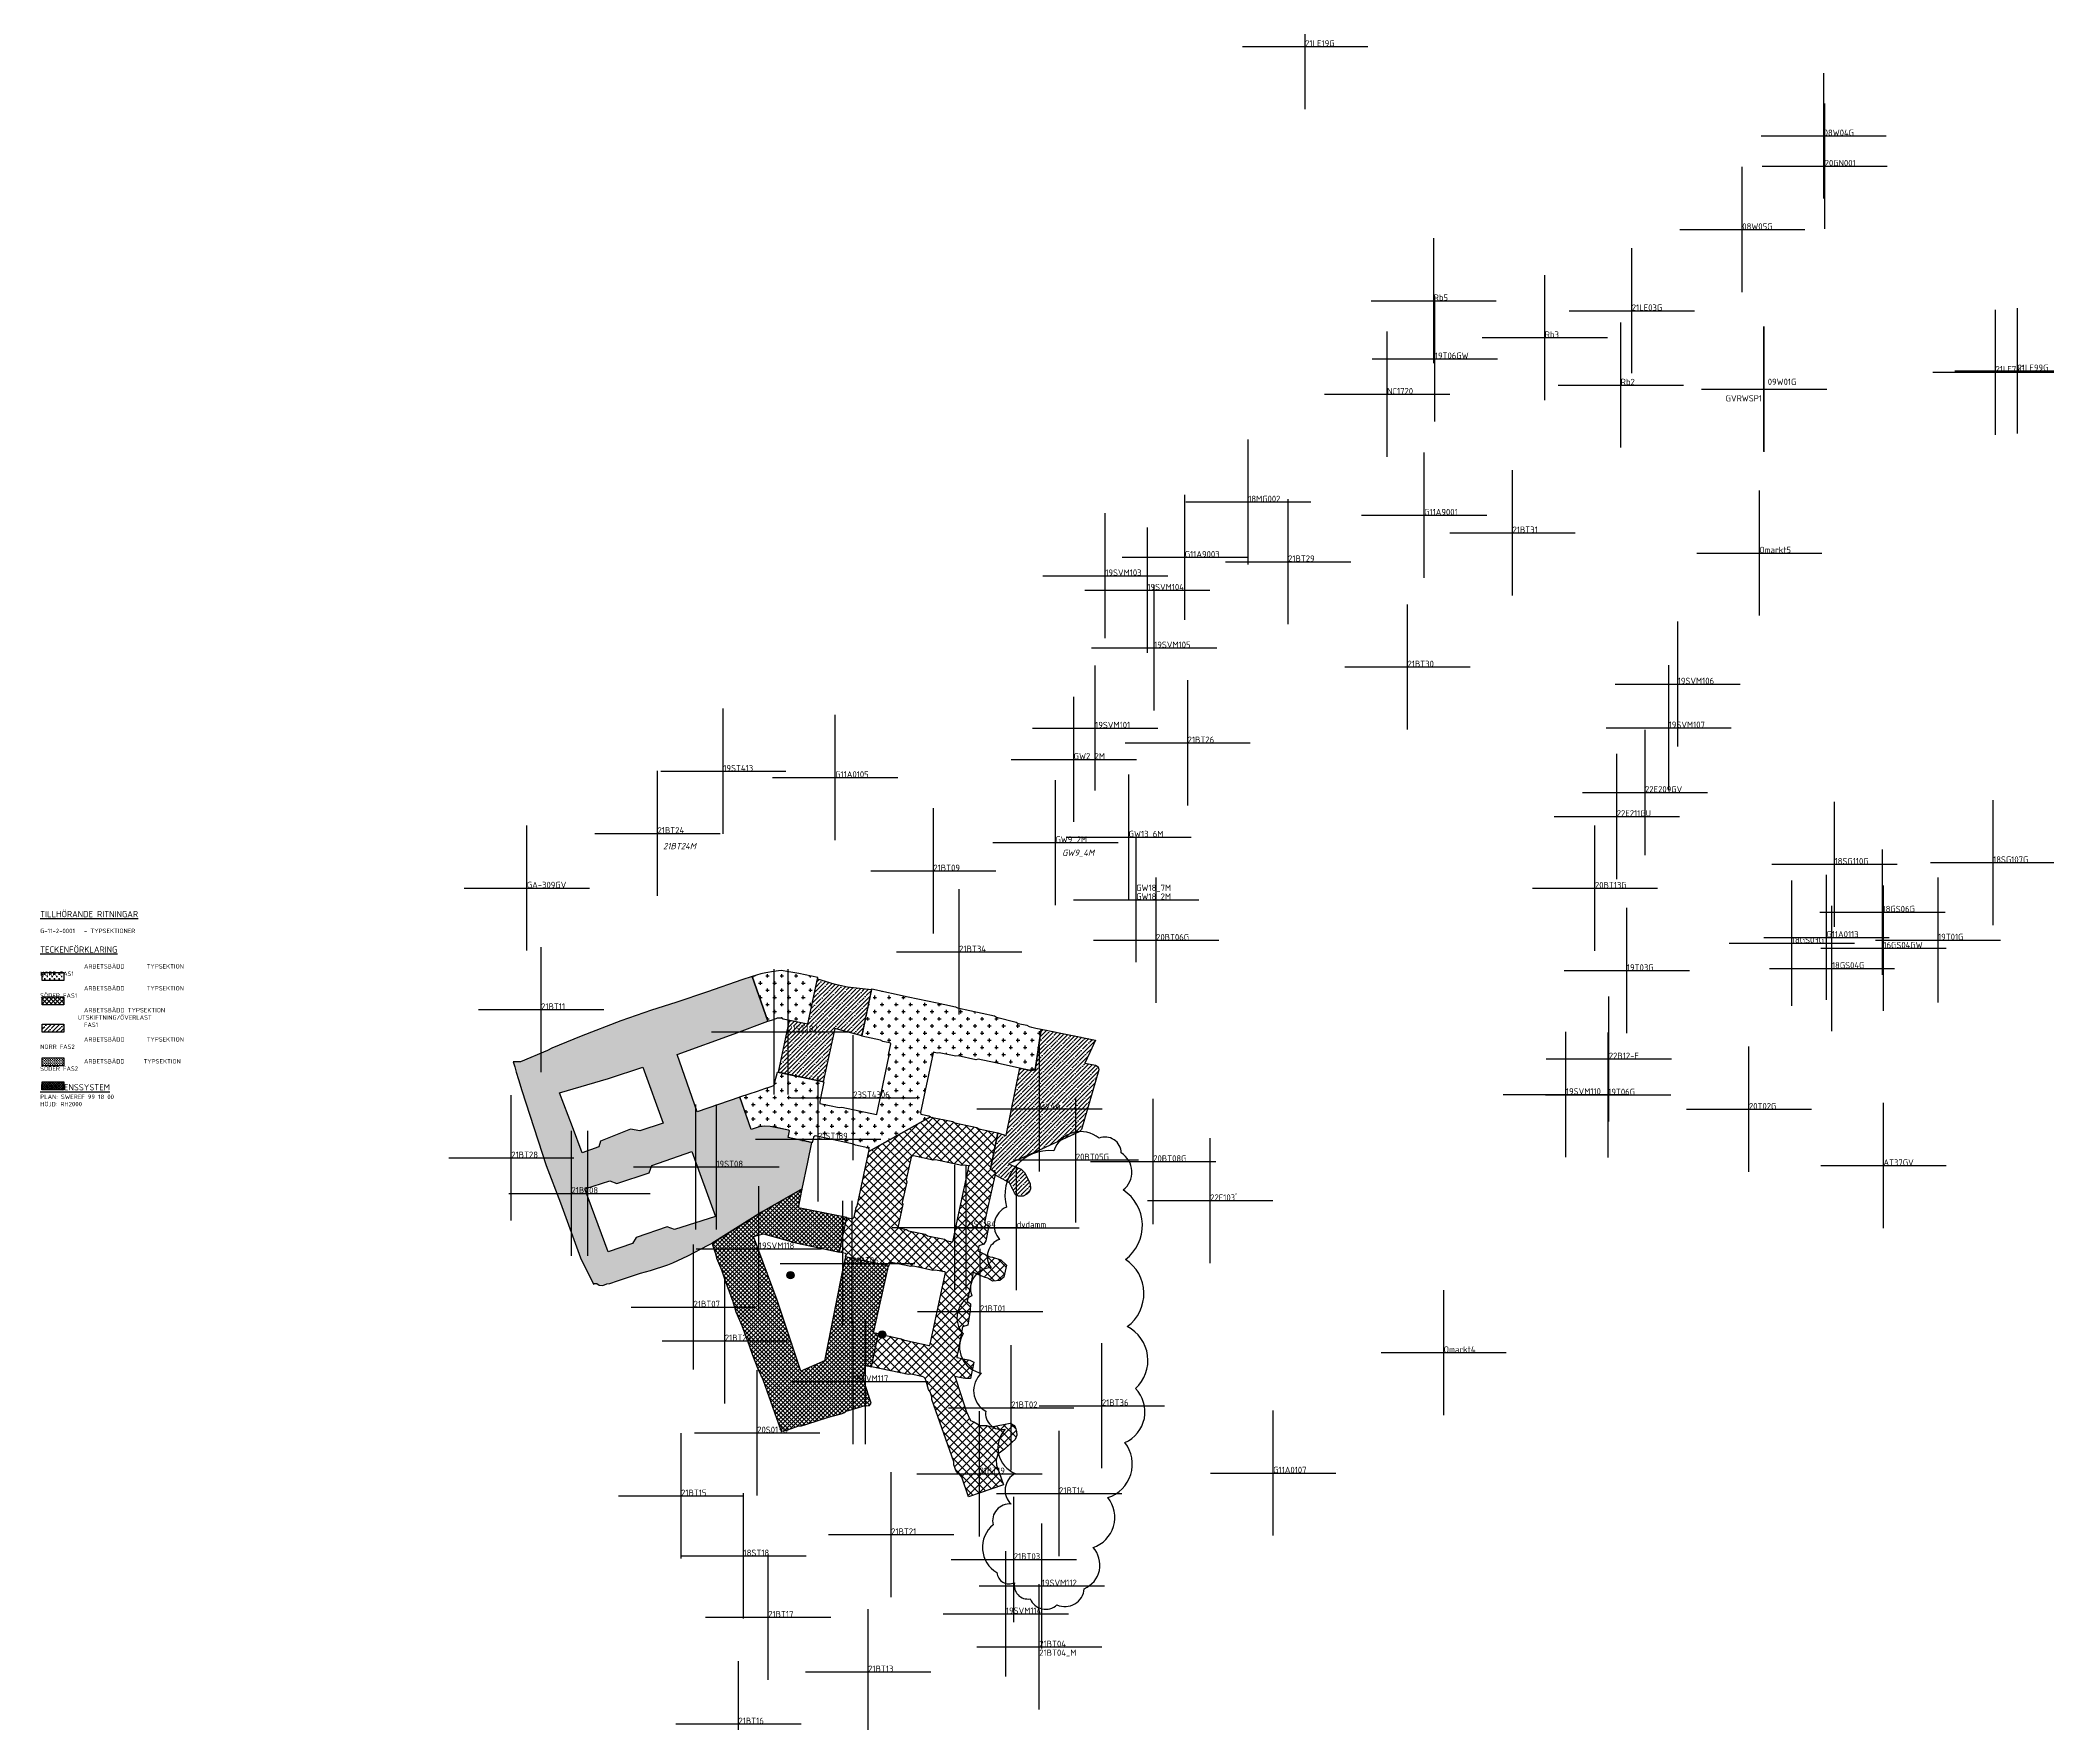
# Model space of a CAD drawing. Header units: metres. Extents: x 153954 to 155558, y 6591518 to 6592863.
import ezdxf

# ---------------------------------------------------------------- set-up
doc = ezdxf.new("R2010")
doc.units = ezdxf.units.M
doc.header["$PDMODE"] = 2
doc.header["$PDSIZE"] = 50
for name, color, linetype, true_color in [('GEO_Arbetsväg_norr_fas1', 7, 'Continuous', 0xf1210e), ('GEO_Arbetsväg_söder_fas1', 7, 'Continuous', 0x09f6f2), ('GEO_Arbetsväg_urskiftnig', 7, 'Continuous', 0x2ef40b)]:
    doc.layers.add(name, color=color, linetype=linetype, true_color=true_color)
for name, color, linetype in [('GEO_Arbetsväg_norr_fas2', 1, 'Continuous'), ('GEO_Arbetsväg_söder_fas2', 4, 'Continuous'), ('Nya point_text', 4, 'Continuous'), ('Nya rör', 4, 'Continuous'), ('Point_text', 6, 'Continuous'), ('Text', 3, 'Continuous')]:
    doc.layers.add(name, color=color, linetype=linetype)
doc.styles.get("Standard").update_dxf_attribs({"font": 'isocpeur.ttf'})
pattern_1 = [(45, (0, -250), (-3.3675960454, 3.3675960454), []), (45, (3.3676, -250), (-3.3675960454, 3.3675960454), [5.953125, -1.190625, 0, -1.190625])]

msp = doc.modelspace()

# ---------------------------------------------------------------- hatches: boundary and pattern name
h = msp.add_hatch(color=6)
h.dxf.hatch_style = 1
h.paths.add_polyline_path([(154550.5, 6591876.3, 1), (154556.2, 6591876.3, 1)])
h = msp.add_hatch(color=6)
h.dxf.hatch_style = 1
h.paths.add_polyline_path([(154623.7, 6591828.9, 1), (154629.4, 6591828.9, 1)])
at = {"layer": 'GEO_Arbetsväg_norr_fas1'}
h = msp.add_hatch(dxfattribs=at)
h.set_pattern_fill('CROSS', color=256, scale=0.3)
h.set_pattern_definition([(0, (6036.1194, -1055.8707), (1.905, 1.905), [0.9525, -2.8575]), (90, (6036.5956, -1056.347), (-1.905, 1.905), [0.9525, -2.8575])])
h.paths.add_polyline_path([(153955.8, 6592118.1), (153972.9, 6592118.1), (153972.9, 6592111.6), (153955.8, 6592111.6)])
h = msp.add_hatch(dxfattribs=at)
h.set_pattern_fill('CROSS', color=256, scale=0.9)
h.paths.add_polyline_path([(154615.9, 6591975.1), (154616.1, 6591976.3), (154616.3, 6591977), (154615.2, 6591977.9), (154605.3, 6591980), (154603.6, 6591981), (154573, 6591987.5), (154571.8, 6591986.4), (154570.8, 6591982.1), (154551.6, 6591986.2), (154552.7, 6591991.6), (154551.9, 6591992), (154542.1, 6591994.1), (154537.2, 6591995.1), (154532.8, 6591995.4), (154529.1, 6591995.1), (154522, 6591992.7), (154512.9, 6592018.6), (154520.4, 6592021.2), (154526.9, 6592023.3), (154533, 6592025.4), (154537.2, 6592026.6), (154540.1, 6592027.7), (154543.1, 6592038.4), (154580.1, 6592030.6), (154576.8, 6592015), (154576.9, 6592013.5), (154592.3, 6592010.2), (154594.3, 6592010.4), (154622, 6592004.5), (154622.2, 6592004.8), (154626, 6592022.8), (154632, 6592050.8), (154631.6, 6592052.4), (154633.5, 6592061.1), (154633.3, 6592061.6), (154632.5, 6592061.8), (154627, 6592062.9), (154625.2, 6592064), (154610.3, 6592067.2), (154618.3, 6592104.9), (154647.3, 6592098.7), (154670.6, 6592093.8), (154676.6, 6592092.5), (154685.2, 6592090.6), (154686.7, 6592089.7), (154716.2, 6592083.4), (154717.9, 6592082.4), (154733.6, 6592078.4), (154735.2, 6592077.4), (154742.2, 6592075.9), (154743.9, 6592074.9), (154749.2, 6592073.7), (154750.8, 6592072.7), (154753.6, 6592072.1), (154748.8, 6592040.2), (154745.6, 6592039.7), (154740.1, 6592040.9), (154717.2, 6592045.8), (154703.3, 6592048.7), (154701.5, 6592048.4), (154687.4, 6592051.4), (154685.5, 6592051.2), (154672.2, 6592054), (154670.4, 6592053.7), (154668.5, 6592054.1), (154667.7, 6592054.3), (154667.4, 6592054), (154657.2, 6592006.1), (154657.6, 6592005), (154663.8, 6592003.6), (154665.1, 6592002.8)])
h.paths.add_polyline_path([(154535.3, 6592079.2), (154540, 6592080.6), (154543.1, 6592081.7), (154546.1, 6592081.7), (154547.6, 6592081), (154567.3, 6592077), (154575.2, 6592114), (154560.1, 6592117.2), (154552.1, 6592118.6), (154545.9, 6592119.7), (154539.7, 6592118.8), (154533.8, 6592117.9), (154529.7, 6592117.1), (154522.8, 6592114.9)])
at = {"layer": 'GEO_Arbetsväg_norr_fas2'}
h = msp.add_hatch(dxfattribs=at)
h.set_pattern_fill('CROSS', color=256, scale=0.45)
h.paths.add_polyline_path([(154522, 6591992.7), (154512.9, 6592018.4), (154478.8, 6592006.7), (154462.8, 6592052.5), (154508.5, 6592069.1), (154535.3, 6592079.1), (154535.3, 6592079.2), (154522.8, 6592114.8), (154514.6, 6592112.2), (154487, 6592102.6), (154461.8, 6592094.1), (154442.4, 6592088), (154417.8, 6592079.3), (154386.3, 6592067.2), (154362.7, 6592057.6), (154359.4, 6592055.7), (154337.7, 6592046.8), (154331.9, 6592046.8), (154333.1, 6592042.6), (154334.3, 6592038.4), (154336, 6592032.7), (154338.8, 6592023.9), (154345.2, 6592004.1), (154358.3, 6591963.8), (154369.7, 6591934.1), (154385.6, 6591890.1), (154396, 6591869.2), (154396.9, 6591869.6), (154398.8, 6591869.5), (154400.6, 6591868.2), (154403.2, 6591868.1), (154404.9, 6591868.5), (154406.8, 6591869.3), (154409.1, 6591869.5), (154415.1, 6591871.7), (154423.2, 6591874.4), (154433.5, 6591877.9), (154441.5, 6591879.9), (154455.4, 6591884.4), (154459.5, 6591886.1), (154471.3, 6591891.6), (154487.7, 6591900.2), (154490.4, 6591901.5), (154490.7, 6591901.7), (154530.2, 6591926.7), (154562.8, 6591945.2), (154567.3, 6591966.5), (154570.5, 6591982.2), (154551.6, 6591986.2), (154552.7, 6591991.6), (154551.9, 6591992), (154537.2, 6591995.1), (154532.8, 6591995.4), (154529.1, 6591995.1)])
h.paths.add_polyline_path([(154389.1, 6591945.1), (154409.2, 6591951.6), (154414.7, 6591949.4), (154440.5, 6591958), (154442.5, 6591963.8), (154474.5, 6591975.1), (154493.4, 6591923.1), (154460.7, 6591912.7), (154455, 6591914.9), (154430.1, 6591906.3), (154427.1, 6591901.5), (154407.7, 6591895)], flags=16)
h.paths.add_polyline_path([(154368.9, 6592022), (154407.9, 6592033.4), (154435.5, 6592042.4), (154451.6, 6591997.7), (154433, 6591991.5), (154425.5, 6591993), (154401.6, 6591983.2), (154400.2, 6591978.8), (154387, 6591974.1), (154379.3, 6591994.8)], flags=16)
h = msp.add_hatch(dxfattribs=at)
h.set_pattern_fill('CROSS', color=256, scale=0.15)
h.set_pattern_definition([(0, (6045.4869, -1062.1328), (0.9525, 0.9525), [0.47625, -1.42875]), (90, (6045.7251, -1062.371), (-0.9525, 0.9525), [0.47625, -1.42875])])
h.paths.add_polyline_path([(153955.8, 6592050), (153972.9, 6592050), (153972.9, 6592043.5), (153955.8, 6592043.5)])
at = {"layer": 'GEO_Arbetsväg_söder_fas1'}
h = msp.add_hatch(dxfattribs=at)
h.set_pattern_fill('ANSI37', color=256, scale=0.75)
h.set_pattern_definition([(45, (6036.1194, -1061.8968), (-1.6837980227, 1.6837980227), []), (135, (6036.1194, -1061.8968), (-1.6837980227, -1.6837980227), [])])
h.paths.add_polyline_path([(153955.8, 6592098.7), (153972.9, 6592098.7), (153972.9, 6592092.3), (153955.8, 6592092.3)])
h = msp.add_hatch(dxfattribs=at)
h.set_pattern_fill('ANSI37', color=256, scale=1.5)
h.paths.add_polyline_path([(154699.4, 6591878.7), (154696.5, 6591865.2), (154694.4, 6591855.5), (154697.2, 6591853.3), (154696.9, 6591848.2), (154695.1, 6591836.4), (154690.7, 6591835), (154686.9, 6591814.5), (154686.5, 6591812.4), (154686.2, 6591810.6), (154687.9, 6591810.2), (154691.4, 6591809.5), (154696.6, 6591808.4), (154697.6, 6591807.9), (154699.7, 6591806.7), (154697.1, 6591793.8), (154693.5, 6591793.6), (154693.2, 6591793.6), (154691.3, 6591794), (154687, 6591794.9), (154685, 6591795.4), (154684.7, 6591795.3), (154685.1, 6591794), (154689.5, 6591780.9), (154693.8, 6591767.7), (154697.1, 6591760.2), (154699.8, 6591759.2), (154702.6, 6591757.6), (154704.8, 6591756.2), (154710.2, 6591756.1), (154713.8, 6591755.1), (154728.9, 6591758), (154732.4, 6591756.1), (154733.3, 6591753.5), (154734, 6591751.3), (154734.2, 6591748.4), (154732.8, 6591745.1), (154728.4, 6591741.1), (154724.2, 6591737.3), (154719.1, 6591733.3), (154717.7, 6591728.8), (154717.9, 6591724.6), (154720, 6591718.6), (154723.4, 6591708.9), (154695.6, 6591699.2), (154690.1, 6591714.9), (154689, 6591716.4), (154687, 6591718.1), (154685.5, 6591720.3), (154684.7, 6591722.5), (154683.9, 6591724.8), (154683.8, 6591727.1), (154666.3, 6591776.9), (154666.2, 6591779.2), (154664.9, 6591783.1), (154663.7, 6591785), (154661.7, 6591791.7), (154660.9, 6591793.6), (154659.9, 6591794.9), (154658.5, 6591795.2), (154649.4, 6591797.1), (154647.5, 6591796.9), (154618, 6591803.1), (154623.6, 6591829.4), (154641.9, 6591825.5), (154643.6, 6591824.5), (154663.8, 6591820.2), (154664.5, 6591820), (154665, 6591821.2), (154676.9, 6591877), (154677.1, 6591878.3), (154676.5, 6591878.8), (154669.2, 6591880.3), (154667.1, 6591880.1), (154651.5, 6591883.4), (154649.4, 6591883.2), (154634, 6591886.5), (154633.1, 6591886.3), (154632.3, 6591885.7), (154631.8, 6591883.5), (154597.3, 6591890.8), (154597.8, 6591893.1), (154597.4, 6591893.6), (154592.5, 6591894.6), (154598.4, 6591922.2), (154603, 6591921.2), (154603.3, 6591921.7), (154604.1, 6591922.6), (154605.7, 6591930.2), (154606.6, 6591931.4), (154614.6, 6591969), (154615.9, 6591975.1), (154665.1, 6592002.8), (154665.4, 6592002.6), (154683.1, 6591998.9), (154684.7, 6591997.9), (154702.3, 6591994.1), (154703.9, 6591993.1), (154719.1, 6591989.9), (154713.1, 6591961.3), (154713.2, 6591961.1), (154717, 6591957.9), (154710.3, 6591927.1), (154708.2, 6591918.1), (154709.7, 6591916.5), (154711.9, 6591916), (154709.3, 6591903.7), (154707.9, 6591901), (154703.8, 6591899.7), (154703, 6591895.7), (154712.6, 6591891), (154714.7, 6591890.6), (154721.4, 6591888.5), (154725.9, 6591884.3), (154723.9, 6591874.7), (154720.5, 6591872), (154715.1, 6591871.6), (154712.7, 6591872.9), (154711.8, 6591873.4), (154711.6, 6591873.5), (154710.9, 6591873.9), (154708.8, 6591874.4), (154702.4, 6591877.1), (154700.3, 6591878.2)])
h.paths.add_polyline_path([(154639, 6591914.2), (154645.9, 6591912.7), (154647.5, 6591911.7), (154661, 6591908.9), (154662.8, 6591907.8), (154676.5, 6591904.9), (154678.3, 6591903.8), (154683, 6591902.8), (154683.1, 6591903), (154686.8, 6591920.8), (154691.9, 6591944.5), (154695.6, 6591961.6), (154695.9, 6591963.4), (154695.5, 6591963.5), (154692.2, 6591964.2), (154690.3, 6591963.9), (154669.2, 6591968.4), (154667.3, 6591968.1), (154651.7, 6591971.5), (154650.1, 6591971.1), (154649.7, 6591970.5), (154646.6, 6591956.1), (154645.8, 6591952.3), (154646.2, 6591950.9), (154642.6, 6591934.4), (154643, 6591932.9)], flags=16)
at = {"layer": 'GEO_Arbetsväg_söder_fas2'}
h = msp.add_hatch(dxfattribs=at)
h.set_pattern_fill('ANSI37', color=256, scale=0.4)
h.set_pattern_definition([(45, (6045.487, -1062.1328), (-0.8980256121, 0.8980256121), []), (135, (6045.487, -1062.1328), (-0.8980256121, -0.8980256121), [])])
h.paths.add_polyline_path([(153955.8, 6592030.6), (153972.9, 6592030.6), (153972.9, 6592024.2), (153955.8, 6592024.2)])
h = msp.add_hatch(dxfattribs=at)
h.set_pattern_fill('ANSI37', color=256, scale=0.75)
h.paths.add_polyline_path([(154562.8, 6591945.2), (154530.2, 6591926.7), (154490.7, 6591901.7), (154491.1, 6591900.5), (154493.3, 6591894.2), (154494.4, 6591889.9), (154498.4, 6591880.5), (154500.6, 6591873.4), (154507.3, 6591855.3), (154509.8, 6591847), (154514.5, 6591836.1), (154517.9, 6591826.6), (154520.4, 6591820), (154523.1, 6591812.4), (154527.4, 6591801.4), (154529.3, 6591796.8), (154531.2, 6591792.9), (154534.5, 6591783.8), (154538.9, 6591771.2), (154540.9, 6591765.8), (154544.8, 6591754.5), (154545.9, 6591751.6), (154549.4, 6591752.1), (154551.2, 6591752.7), (154560.1, 6591755.9), (154562.1, 6591755.8), (154566.3, 6591757.2), (154583.8, 6591762.8), (154593.8, 6591765.5), (154596.9, 6591766.6), (154597.9, 6591767.7), (154607, 6591770.4), (154611.2, 6591771.7), (154616.6, 6591772.2), (154617.7, 6591774), (154616.3, 6591778.9), (154611.3, 6591793.6), (154613.6, 6591804), (154618, 6591803.1), (154623.6, 6591829.4), (154619.8, 6591830.3), (154631.6, 6591883.5), (154597.3, 6591890.8), (154596, 6591885.3), (154580.5, 6591807.7), (154561.6, 6591799.6), (154542.8, 6591856.3), (154523.9, 6591907.1), (154531.8, 6591909.2), (154558.8, 6591901.8), (154592.5, 6591894.6), (154598.4, 6591922.4), (154559.7, 6591930.1)])
at = {"layer": 'GEO_Arbetsväg_urskiftnig'}
h = msp.add_hatch(dxfattribs=at)
h.set_pattern_fill('ANSI35', color=256, scale=0.75)
h.set_pattern_definition(pattern_1)
h.paths.add_polyline_path([(154574.9, 6592112.9), (154587.9, 6592108.9), (154598.9, 6592106.5), (154608.5, 6592105.4), (154618.2, 6592104.4), (154610.4, 6592067.5), (154588.7, 6592073.2), (154579.6, 6592030.7), (154543.7, 6592038.3), (154552.7, 6592080), (154567.3, 6592077)])
h = msp.add_hatch(dxfattribs=at)
h.set_pattern_fill('ANSI35', color=256, scale=0.75)
h.set_pattern_definition([(45, (6045.487, -1055.8707), (-3.3675960454, 3.3675960454), []), (45, (6048.8545, -1055.8707), (-3.3675960454, 3.3675960454), [5.953125, -1.190625, 0, -1.190625])])
h.paths.add_polyline_path([(153955.8, 6592076.8), (153972.9, 6592076.8), (153972.9, 6592070.4), (153955.8, 6592070.4)])
h = msp.add_hatch(dxfattribs=at)
h.set_pattern_fill('ANSI35', color=256, scale=0.75)
h.set_pattern_definition(pattern_1)
h.paths.add_polyline_path([(154719.1, 6591989.9), (154725.5, 6591987.9), (154736.5, 6592041.7), (154745.6, 6592039.7), (154748.8, 6592040.2), (154749.8, 6592047.2), (154753.7, 6592072.8), (154797.1, 6592064.1), (154792.4, 6592054.1), (154788.4, 6592045.7), (154796.9, 6592044.1), (154799.1, 6592042.7), (154799.6, 6592040.2), (154785.7, 6591992.7), (154784, 6591990.7), (154746.9, 6591973.8), (154727.5, 6591965.3), (154737.5, 6591960.9), (154740.2, 6591958.2), (154744.8, 6591949.6), (154745.1, 6591945.2), (154744.1, 6591942.7), (154742.2, 6591941), (154739.2, 6591939.5), (154735.6, 6591939.5), (154733, 6591940.5), (154728.2, 6591950), (154716.7, 6591956.5), (154717, 6591957.9), (154713.1, 6591961.3), (154718.3, 6591985.9)])

# ---------------------------------------------------------------- linework, layer by layer
for p, q in [((154596.1, 6591885.7), (154580.5, 6591807.7)), ((154597.8, 6591893.1), (154596.1, 6591885.7))]:
    msp.add_line(p, q)
at = {"flags": 128}
msp.add_lwpolyline([(154725.9, 6591930.6, 0.520567), (154720.4, 6591904.8, 0.520567), (154713.7, 6591882.2, 0.520567), (154698.2, 6591859.7, 0.520567), (154691.2, 6591829.4, 0.520567), (154706, 6591798, 0.520567), (154709.3, 6591767.7, 0.520567), (154724.8, 6591753.2, 0.520567), (154732.9, 6591717.8, 0.520567), (154729.6, 6591693.4, 0.520567), (154715.2, 6591676.8, 0.520567), (154718.2, 6591638.7, 0.520567), (154732.2, 6591630.6, 0.520567), (154744.8, 6591617.7, 0.520567), (154766.2, 6591612.9, 0.520567), (154788, 6591625.8, 0.520567), (154795, 6591658.7, 0.520567), (154806.9, 6591698.6, 0.520567), (154820.5, 6591742.5, 0.520567), (154829, 6591785.7, 0.520567), (154822.4, 6591835.2, 0.520567), (154820.9, 6591888.9, 0.520567), (154819.1, 6591944.3, 0.520567), (154817.6, 6591973.9, 0.520567), (154799.8, 6591985.7, 0.520567), (154763.6, 6591975.7, 0.520567), (154725.9, 6591930.6)], format="xyb", dxfattribs=at)
at = {"color": 6}
for centre in [(154553.4, 6591876.3), (154626.6, 6591828.9)]:
    msp.add_circle(centre, 2.87, dxfattribs=at)
at = {"layer": 'GEO_Arbetsväg_norr_fas1', "elevation": 12.2}
msp.add_lwpolyline([(153955.8, 6592118.1), (153972.9, 6592118.1), (153972.9, 6592111.6), (153955.8, 6592111.6)], close=True, dxfattribs=at)
at = {"layer": 'GEO_Arbetsväg_norr_fas1', "elevation": 11.3, "flags": 128}
msp.add_lwpolyline([(154535.3, 6592079.2), (154540, 6592080.6), (154543.1, 6592081.7), (154546.1, 6592081.7), (154547.6, 6592081), (154567.3, 6592077), (154575.2, 6592114), (154560.1, 6592117.2), (154552.1, 6592118.6), (154545.9, 6592119.7), (154539.7, 6592118.8), (154533.8, 6592117.9), (154529.7, 6592117.1), (154522.8, 6592114.9)], close=True, dxfattribs=at)
at = {"layer": 'GEO_Arbetsväg_norr_fas1', "flags": 128}
msp.add_lwpolyline([(154615.9, 6591975.1), (154616.1, 6591976.3), (154616.3, 6591977), (154615.2, 6591977.9), (154605.3, 6591980), (154603.6, 6591981), (154573, 6591987.5), (154571.8, 6591986.4), (154570.8, 6591982.1), (154551.6, 6591986.2), (154552.7, 6591991.6), (154551.9, 6591992), (154542.1, 6591994.1), (154537.2, 6591995.1), (154532.8, 6591995.4), (154529.1, 6591995.1), (154522, 6591992.7), (154512.9, 6592018.6), (154520.4, 6592021.2), (154526.9, 6592023.3), (154533, 6592025.4), (154537.2, 6592026.6), (154540.1, 6592027.7), (154543.1, 6592038.4), (154580.1, 6592030.6), (154576.8, 6592015), (154576.9, 6592013.5), (154592.3, 6592010.2), (154594.3, 6592010.4), (154622, 6592004.5), (154622.2, 6592004.8), (154626, 6592022.8), (154632, 6592050.8), (154631.6, 6592052.4), (154633.5, 6592061.1), (154633.3, 6592061.6), (154632.5, 6592061.8), (154627, 6592062.9), (154625.2, 6592064), (154610.3, 6592067.2), (154618.3, 6592104.9), (154647.3, 6592098.7), (154670.6, 6592093.8), (154676.6, 6592092.5), (154685.2, 6592090.6), (154686.7, 6592089.7), (154716.2, 6592083.4), (154717.9, 6592082.4), (154733.6, 6592078.4), (154735.2, 6592077.4), (154742.2, 6592075.9), (154743.9, 6592074.9), (154749.2, 6592073.7), (154753.7, 6592072.8), (154748.8, 6592040.2), (154745.6, 6592039.7), (154740.1, 6592040.9), (154717.2, 6592045.8), (154703.3, 6592048.7), (154701.5, 6592048.4), (154687.4, 6592051.4), (154685.5, 6592051.2), (154672.2, 6592054), (154670.4, 6592053.7), (154668.5, 6592054.1), (154667.7, 6592054.3), (154667.4, 6592054), (154657.2, 6592006.1), (154657.6, 6592005), (154663.8, 6592003.6), (154665.1, 6592002.8)], close=True, dxfattribs=at)
at = {"layer": 'GEO_Arbetsväg_norr_fas2'}
msp.add_lwpolyline([(154522, 6591992.7), (154512.9, 6592018.4), (154478.8, 6592006.7), (154462.8, 6592052.5), (154508.5, 6592069.1), (154535.3, 6592079.1), (154535.3, 6592079.2), (154522.8, 6592114.8), (154514.6, 6592112.2), (154487, 6592102.6), (154461.8, 6592094.1), (154442.4, 6592088), (154417.8, 6592079.3), (154386.3, 6592067.2), (154362.7, 6592057.6), (154359.4, 6592055.7), (154337.7, 6592046.8), (154331.9, 6592046.8), (154333.1, 6592042.6), (154334.3, 6592038.4), (154336, 6592032.7), (154338.8, 6592023.9), (154345.2, 6592004.1), (154358.3, 6591963.8), (154369.7, 6591934.1), (154385.6, 6591890.1), (154396, 6591869.2), (154396.9, 6591869.6), (154398.8, 6591869.5), (154400.6, 6591868.2), (154403.2, 6591868.1), (154404.9, 6591868.5), (154406.8, 6591869.3), (154409.1, 6591869.5), (154415.1, 6591871.7), (154423.2, 6591874.4), (154433.5, 6591877.9), (154441.5, 6591879.9), (154455.4, 6591884.4), (154459.5, 6591886.1), (154471.3, 6591891.6), (154487.7, 6591900.2), (154490.4, 6591901.5), (154490.7, 6591901.7), (154530.2, 6591926.7), (154562.8, 6591945.2), (154567.3, 6591966.5), (154570.5, 6591982.2), (154551.6, 6591986.2), (154552.7, 6591991.6), (154551.9, 6591992), (154537.2, 6591995.1), (154532.8, 6591995.4), (154529.1, 6591995.1)], close=True, dxfattribs=at)
at = {"layer": 'GEO_Arbetsväg_norr_fas2', "elevation": 12.2}
msp.add_lwpolyline([(153955.8, 6592050), (153972.9, 6592050), (153972.9, 6592043.5), (153955.8, 6592043.5)], close=True, dxfattribs=at)
at = {"layer": 'GEO_Arbetsväg_norr_fas2', "flags": 128}
for points, elevation in [([(154368.9, 6592022), (154407.9, 6592033.4), (154435.5, 6592042.4), (154451.6, 6591997.7), (154433, 6591991.5), (154425.5, 6591993), (154401.6, 6591983.2), (154400.2, 6591978.8), (154387, 6591974.1), (154379.3, 6591994.8)], 12.2), ([(154389.1, 6591945.1), (154409.2, 6591951.6), (154414.7, 6591949.4), (154440.5, 6591958), (154442.5, 6591963.8), (154474.5, 6591975.1), (154493.4, 6591923.1), (154460.7, 6591912.7), (154455, 6591914.9), (154430.1, 6591906.3), (154427.1, 6591901.5), (154407.7, 6591895)], 15.4)]:
    msp.add_lwpolyline(points, close=True, dxfattribs=dict(at, elevation=elevation))
at = {"layer": 'GEO_Arbetsväg_söder_fas1', "elevation": 12.2}
msp.add_lwpolyline([(153955.8, 6592098.7), (153972.9, 6592098.7), (153972.9, 6592092.3), (153955.8, 6592092.3)], close=True, dxfattribs=at)
at = {"layer": 'GEO_Arbetsväg_söder_fas1', "flags": 128}
msp.add_lwpolyline([(154699.4, 6591878.7), (154696.5, 6591865.2), (154694.4, 6591855.5), (154697.2, 6591853.3), (154696.9, 6591848.2), (154695.1, 6591836.4), (154690.7, 6591835), (154686.9, 6591814.5), (154686.5, 6591812.4), (154686.2, 6591810.6), (154687.9, 6591810.2), (154691.4, 6591809.5), (154696.6, 6591808.4), (154697.6, 6591807.9), (154699.7, 6591806.7), (154697.1, 6591793.8), (154693.5, 6591793.6), (154693.2, 6591793.6), (154691.3, 6591794), (154687, 6591794.9), (154685, 6591795.4), (154684.7, 6591795.3), (154685.1, 6591794), (154689.5, 6591780.9), (154693.8, 6591767.7), (154697.1, 6591760.2), (154699.8, 6591759.2), (154702.6, 6591757.6), (154704.8, 6591756.2), (154710.2, 6591756.1), (154713.8, 6591755.1), (154728.9, 6591758), (154732.4, 6591756.1), (154733.3, 6591753.5), (154734, 6591751.3), (154734.2, 6591748.4), (154732.8, 6591745.1), (154728.4, 6591741.1), (154724.2, 6591737.3), (154719.1, 6591733.3), (154717.7, 6591728.8), (154717.9, 6591724.6), (154720, 6591718.6), (154723.4, 6591708.9), (154695.6, 6591699.2), (154690.1, 6591714.9), (154689, 6591716.4), (154687, 6591718.1), (154685.5, 6591720.3), (154684.7, 6591722.5), (154683.9, 6591724.8), (154683.8, 6591727.1), (154666.3, 6591776.9), (154666.2, 6591779.2), (154664.9, 6591783.1), (154663.7, 6591785), (154661.7, 6591791.7), (154660.9, 6591793.6), (154659.9, 6591794.9), (154658.5, 6591795.2), (154649.4, 6591797.1), (154647.5, 6591796.9), (154618, 6591803.1), (154623.6, 6591829.4), (154641.9, 6591825.5), (154643.6, 6591824.5), (154663.8, 6591820.2), (154664.5, 6591820), (154665, 6591821.2), (154676.9, 6591877), (154677.1, 6591878.3), (154676.5, 6591878.8), (154669.2, 6591880.3), (154667.1, 6591880.1), (154651.5, 6591883.4), (154649.4, 6591883.2), (154634, 6591886.5), (154633.1, 6591886.3), (154632.3, 6591885.7), (154631.8, 6591883.5), (154597.3, 6591890.8), (154597.8, 6591893.1), (154597.4, 6591893.6), (154592.5, 6591894.6), (154598.4, 6591922.2), (154603, 6591921.2), (154603.3, 6591921.7), (154604.1, 6591922.6), (154605.7, 6591930.2), (154606.6, 6591931.4), (154614.6, 6591969), (154615.9, 6591975.1), (154665.1, 6592002.8), (154665.4, 6592002.6), (154683.1, 6591998.9), (154684.7, 6591997.9), (154702.3, 6591994.1), (154703.9, 6591993.1), (154719.1, 6591989.9), (154713.1, 6591961.3), (154713.2, 6591961.1), (154717, 6591957.9), (154710.3, 6591927.1), (154708.2, 6591918.1), (154709.7, 6591916.5), (154711.9, 6591916), (154709.3, 6591903.7), (154707.9, 6591901), (154703.8, 6591899.7), (154703, 6591895.7), (154712.6, 6591891), (154714.7, 6591890.6), (154721.4, 6591888.5), (154725.9, 6591884.3), (154723.9, 6591874.7), (154720.5, 6591872), (154715.1, 6591871.6), (154712.7, 6591872.9), (154711.8, 6591873.4), (154711.6, 6591873.5), (154710.9, 6591873.9), (154708.8, 6591874.4), (154702.4, 6591877.1), (154700.3, 6591878.2)], close=True, dxfattribs=at)
at = {"layer": 'GEO_Arbetsväg_söder_fas1', "elevation": 10.7, "flags": 128}
msp.add_lwpolyline([(154639, 6591914.2), (154645.9, 6591912.7), (154647.5, 6591911.7), (154661, 6591908.9), (154662.8, 6591907.8), (154676.5, 6591904.9), (154678.3, 6591903.8), (154683, 6591902.8), (154683.1, 6591903), (154686.8, 6591920.8), (154691.9, 6591944.5), (154695.6, 6591961.6), (154695.9, 6591963.4), (154695.5, 6591963.5), (154692.2, 6591964.2), (154690.3, 6591963.9), (154669.2, 6591968.4), (154667.3, 6591968.1), (154651.7, 6591971.5), (154650.1, 6591971.1), (154649.7, 6591970.5), (154646.6, 6591956.1), (154645.8, 6591952.3), (154646.2, 6591950.9), (154642.6, 6591934.4), (154643, 6591932.9)], close=True, dxfattribs=at)
at = {"layer": 'GEO_Arbetsväg_söder_fas2', "elevation": 12.2}
msp.add_lwpolyline([(153955.8, 6592030.6), (153972.9, 6592030.6), (153972.9, 6592024.2), (153955.8, 6592024.2)], close=True, dxfattribs=at)
at = {"layer": 'GEO_Arbetsväg_söder_fas2'}
msp.add_lwpolyline([(154562.8, 6591945.2), (154530.2, 6591926.7), (154490.7, 6591901.7), (154491.1, 6591900.5), (154493.3, 6591894.2), (154494.4, 6591889.9), (154498.4, 6591880.5), (154500.6, 6591873.4), (154507.3, 6591855.3), (154509.8, 6591847), (154514.5, 6591836.1), (154517.9, 6591826.6), (154520.4, 6591820), (154523.1, 6591812.4), (154527.4, 6591801.4), (154529.3, 6591796.8), (154531.2, 6591792.9), (154534.5, 6591783.8), (154538.9, 6591771.2), (154540.9, 6591765.8), (154544.8, 6591754.5), (154545.9, 6591751.6), (154549.4, 6591752.1), (154551.2, 6591752.7), (154560.1, 6591755.9), (154562.1, 6591755.8), (154566.3, 6591757.2), (154583.8, 6591762.8), (154593.8, 6591765.5), (154596.9, 6591766.6), (154597.9, 6591767.7), (154607, 6591770.4), (154611.2, 6591771.7), (154616.6, 6591772.2), (154617.7, 6591774), (154616.3, 6591778.9), (154611.3, 6591793.6), (154613.6, 6591804), (154618, 6591803.1), (154623.6, 6591829.4), (154619.8, 6591830.3), (154631.6, 6591883.5), (154597.3, 6591890.8), (154596, 6591885.3), (154580.5, 6591807.7), (154561.6, 6591799.6), (154542.8, 6591856.3), (154523.9, 6591907.1), (154531.8, 6591909.2), (154558.8, 6591901.8), (154592.5, 6591894.6), (154598.4, 6591922.4), (154559.7, 6591930.1)], close=True, dxfattribs=at)
at = {"layer": 'GEO_Arbetsväg_urskiftnig'}
for points in [[(154574.9, 6592112.9), (154587.9, 6592108.9), (154598.9, 6592106.5), (154608.5, 6592105.4), (154618.2, 6592104.4), (154610.4, 6592067.5), (154588.7, 6592073.2), (154579.6, 6592030.7), (154543.7, 6592038.3), (154552.7, 6592080), (154567.3, 6592077)], [(154719.1, 6591989.9), (154725.5, 6591987.9), (154736.5, 6592041.7), (154745.6, 6592039.7), (154748.8, 6592040.2), (154749.8, 6592047.2), (154753.7, 6592072.8), (154797.1, 6592064.1), (154792.4, 6592054.1), (154788.4, 6592045.7), (154796.9, 6592044.1), (154799.1, 6592042.7), (154799.6, 6592040.2), (154785.7, 6591992.7), (154784, 6591990.7), (154746.9, 6591973.8), (154727.5, 6591965.3), (154737.5, 6591960.9), (154740.2, 6591958.2), (154744.8, 6591949.6), (154745.1, 6591945.2), (154744.1, 6591942.7), (154742.2, 6591941), (154739.2, 6591939.5), (154735.6, 6591939.5), (154733, 6591940.5), (154728.2, 6591950), (154716.7, 6591956.5), (154717, 6591957.9), (154713.1, 6591961.3), (154718.3, 6591985.9)]]:
    msp.add_lwpolyline(points, close=True, dxfattribs=at)
at = {"layer": 'GEO_Arbetsväg_urskiftnig', "elevation": 12.2}
msp.add_lwpolyline([(153955.8, 6592076.8), (153972.9, 6592076.8), (153972.9, 6592070.4), (153955.8, 6592070.4)], close=True, dxfattribs=at)
at = {"layer": 'Nya point_text'}
for p in [(155379.4, 6592762.2), (155313.6, 6592711.5), (155067.1, 6592654.7), (155225.3, 6592646.7), (155155.8, 6592625.2), (155068, 6592608.3), (155515.8, 6592597.5), (155029.9, 6592580), (155216.5, 6592587.3), (155330.9, 6592584.1), (155331, 6592584), (154919, 6592493.9), (155059.5, 6592483.4), (155130.1, 6592469.3), (154868.3, 6592449.7), (155327.2, 6592453.1), (154804.8, 6592435), (154838.4, 6592423.5), (154843.8, 6592377.4), (154796.7, 6592313.3), (154779.6, 6592288.3), (154499.7, 6592278.8), (154589.1, 6592273.8), (154447.2, 6592229.2), (154765, 6592221.8), (154823.5, 6592226.2), (155513.9, 6592205.8), (154667.5, 6592199.2), (154342.8, 6592185.5), (154829.5, 6592176.2), (155195.9, 6592185.4), (154845.4, 6592143.8), (154354.2, 6592088.4), (155207, 6592049), (154330.4, 6591970), (154781.3, 6591968.3), (154843.1, 6591967), (155426.3, 6591963.8), (154494.2, 6591962.7), (154378.4, 6591941.6), (154602.7, 6591885.7), (154476, 6591850.8), (154704.8, 6591847.2), (154500.9, 6591823.8), (155075.1, 6591814.4), (154802.1, 6591772), (154729.7, 6591770.4), (154526.8, 6591750.3), (154704.3, 6591717.6), (154938.9, 6591718.2), (154767.9, 6591701.8), (154633.8, 6591669), (154515.9, 6591652), (154731.7, 6591649.2), (154754.1, 6591628), (154535.6, 6591603), (154752.1, 6591579.3), (154615.4, 6591559.4), (154511.8, 6591517.8)]:
    msp.add_point(p, dxfattribs=at)
at = {"layer": 'Nya point_text', "color": 3, "ltscale": 2}
for p in [(154540.4, 6592070.7), (154477.9, 6591962.7), (154391.4, 6591941.6), (154684.5, 6591914.4, 10.7), (154595.1, 6591885.7), (154613.2, 6591791.2)]:
    msp.add_point(p, dxfattribs=at)
at = {"layer": 'Nya rör'}
for p in [(154964.4, 6592857.8), (155378.6, 6592786.4), (155533.4, 6592598.7), (154950.8, 6592446.2), (155046.2, 6592362.1), (155262, 6592348.5), (154870.6, 6592301.5), (155254.8, 6592313.5), (155235.9, 6592261.9), (155213.3, 6592242.7), (155387.3, 6592204.5), (154829.5, 6592176.2), (155425.6, 6592166.3), (155353.2, 6592141.5), (155380.8, 6592146.1), (155469.9, 6592144), (154688.1, 6592134.5), (155426.3, 6592137.5), (155221.4, 6592119.6), (155385.2, 6592121.3), (154551.6, 6592070.7), (154603.5, 6592018), (155172.7, 6592020.6), (155206.5, 6592020.2), (154752.3, 6592009.2), (155318.9, 6592008.8), (154575.4, 6591985), (154888.6, 6591935.8), (154693.6, 6591914.4), (154734, 6591914.2), (154528.1, 6591897.4), (154603.5, 6591791.3), (154466, 6591700), (154725.4, 6591605.8), (154752.1, 6591579.3)]:
    msp.add_point(p, dxfattribs=at)

# ---------------------------------------------------------------- texts
at = {"layer": 'Point_text'}
for s, p in [('21LE19G', (154964.4, 6592857.8)), ('08W04G', (155378.6, 6592786.4)), ('20GN001', (155379.4, 6592762.2)), ('08W05G', (155313.6, 6592711.5)), ('Rb5', (155067.1, 6592654.7)), ('21LE03G', (155225.3, 6592646.7)), ('Rb3', (155155.8, 6592625.2)), ('19T06GW', (155068, 6592608.3)), ('Rb2', (155216.5, 6592587.3)), ('09W01G', (155333.9, 6592587.4)), ('21LE71G', (155515.8, 6592597.5)), ('21LE99G', (155533.4, 6592598.7)), ('NC1720', (155029.9, 6592580)), ('GVRWSP1', (155300.3, 6592574.2)), ('18MG002', (154919, 6592493.9)), ('G11A9001', (155059.5, 6592483.4)), ('21BT31', (155130.1, 6592469.3)), ('G11A9003', (154868.3, 6592449.7)), ('21BT29', (154950.8, 6592446.2)), ('Omarkt5', (155327.2, 6592453.1)), ('19SVM103', (154804.8, 6592435)), ('19SVM104', (154838.4, 6592423.5)), ('19SVM105', (154843.8, 6592377.4)), ('21BT30', (155046.2, 6592362.1)), ('19SVM106', (155262, 6592348.5)), ('19SVM101', (154796.7, 6592313.3)), ('19SVM107', (155254.8, 6592313.5)), ('21BT26', (154870.6, 6592301.5)), ('GW2_2M', (154779.6, 6592288.3)), ('19ST413', (154499.7, 6592278.8)), ('G11A0105', (154589.1, 6592273.8)), ('22E209GV', (155235.9, 6592261.9)), ('22E211GU', (155213.3, 6592242.7)), ('21BT24', (154447.2, 6592229.2)), ('GW9_2M', (154765, 6592221.8)), ('GW13_6M', (154823.5, 6592226.2)), ('18SG110G', (155387.3, 6592204.5)), ('18SG107G', (155513.9, 6592205.8)), ('GA-309GV', (154342.8, 6592185.5)), ('21BT09', (154667.5, 6592199.2)), ('GW18_7M', (154829.5, 6592183.2)), ('20BT13G', (155195.9, 6592185.4)), ('GW18_2M', (154829.5, 6592176.2)), ('18GS06G', (155425.6, 6592166.3)), ('20BT06G', (154845.4, 6592143.8)), ('18GS03G', (155353.2, 6592141.5)), ('G11A0113', (155380.8, 6592146.1)), ('16GS04GW', (155426.3, 6592137.5)), ('19T01G', (155469.9, 6592144)), ('21BT34', (154688.1, 6592134.5)), ('19T03G', (155221.4, 6592119.6)), ('18GS04G', (155385.2, 6592121.3)), ('21BT11', (154354.2, 6592088.4)), ('21ST187', (154551.6, 6592070.7)), ('22B12-F', (155207, 6592049)), ('23ST4306', (154603.5, 6592018)), ('GV4A', (154752.3, 6592009.2)), ('19SVM110', (155172.7, 6592020.6)), ('19T06G', (155206.5, 6592020.2)), ('20T02G', (155318.9, 6592008.8)), ('21ST189', (154575.4, 6591985)), ('21BT28', (154330.4, 6591970)), ('19ST08', (154494.2, 6591962.7)), ('20BT05G', (154781.3, 6591968.3)), ('20BT08G', (154843.1, 6591967)), ('AT37GV', (155426.3, 6591963.8)), ('21BT08', (154378.4, 6591941.6)), ("22E103'", (154888.6, 6591935.8)), ('21ST184', (154693.6, 6591914.4)), ('dvdamm', (154734, 6591914.2)), ('19SVM118', (154528.1, 6591897.4)), ('21BT06', (154602.7, 6591885.7)), ('21BT07', (154476, 6591850.8)), ('21BT01', (154704.8, 6591847.2)), ('21BT22', (154500.9, 6591823.8)), ('Omarkt4', (155075.1, 6591814.4)), ('19SVM117', (154603.5, 6591791.3)), ('21BT02', (154729.7, 6591770.4)), ('21BT36', (154802.1, 6591772)), ('20S013U', (154526.8, 6591750.3)), ('G11A0107', (154938.9, 6591718.2)), ('21BT19', (154704.3, 6591717.6)), ('21BT15', (154466, 6591700)), ('21BT14', (154767.9, 6591701.8)), ('21BT21', (154633.8, 6591669)), ('18ST18', (154515.9, 6591652)), ('21BT03', (154731.7, 6591649.2)), ('19SVM112', (154754.1, 6591628)), ('21BT17', (154535.6, 6591603)), ('19SVM114', (154725.4, 6591605.8)), ('21BT04', (154752.1, 6591579.3)), ('21BT13', (154615.4, 6591559.4)), ('21BT04_M', (154752.1, 6591572.2)), ('21BT16', (154511.8, 6591517.8))]:
    msp.add_text(s, height=5, dxfattribs=at).set_placement(p)
at = {"layer": 'Point_text', "char_height": 5, "attachment_point": 1}
for s, insert in [('{\\fISOCPEUR|b0|i1|c0|p34;21BT24M}', (154451.6, 6592221.5)), ('{\\fISOCPEUR|b0|i1|c0|p34;GW9_4M}', (154770.3, 6592216.2))]:
    msp.add_mtext_dynamic_manual_height_columns(s, width=64.574, gutter_width=251.6, heights=[0], dxfattribs=dict(at, insert=insert))
at = {"layer": 'Text', "color": 7, "insert": (153954.1, 6592167.2, 12.2), "char_height": 5, "width": 99.512, "attachment_point": 1}
msp.add_mtext('\\pxt13;{\\LTILLHÖRANDE RITNINGAR\\P\\H0.7x;\\l\\C256;\\P\\pt7;G-11-2-0001^I- TYPSEKTIONER\\P\\pt13;\\H1.42857x;\\L\\C7;\\PTECKENFÖRKLARING\\P\\pt6,7,13;\\H0.7x;\\l\\C256;\\P\\pt6,7;^I^IARBETSBÄDD ^I^I^ITYPSEKTION NORR FAS1\\P\\pt6,7,13;\\P\\pt6,7;^I^IARBETSBÄDD ^I^I^ITYPSEKTION SÖDER FAS1\\P\\P^I^IARBETSBÄDD TYPSEKTION ^I^IUTSKIFTNING/ÖVERLAST \\P^I^IFAS1\\P\\P^I^IARBETSBÄDD ^I^I^ITYPSEKTION NORR FAS2\\P\\pt6,7,13;\\P\\pt7,13;^IARBETSBÄDD ^I^ITYPSEKTION SÖDER FAS2\\P\\ptz;\\H1.42857x;\\L\\C7;\\P\\pt13;REFERENSSYSTEM\\P\\pql;\\H0.7x;\\l\\C256;PLAN: SWEREF 99 18 00\\PHÖJD: RH2000\\H1.42857x;\\P\\L\\C7;\\P\\P\\l\\C256;^I}', dxfattribs=at)

doc.saveas('drawing.dxf')
